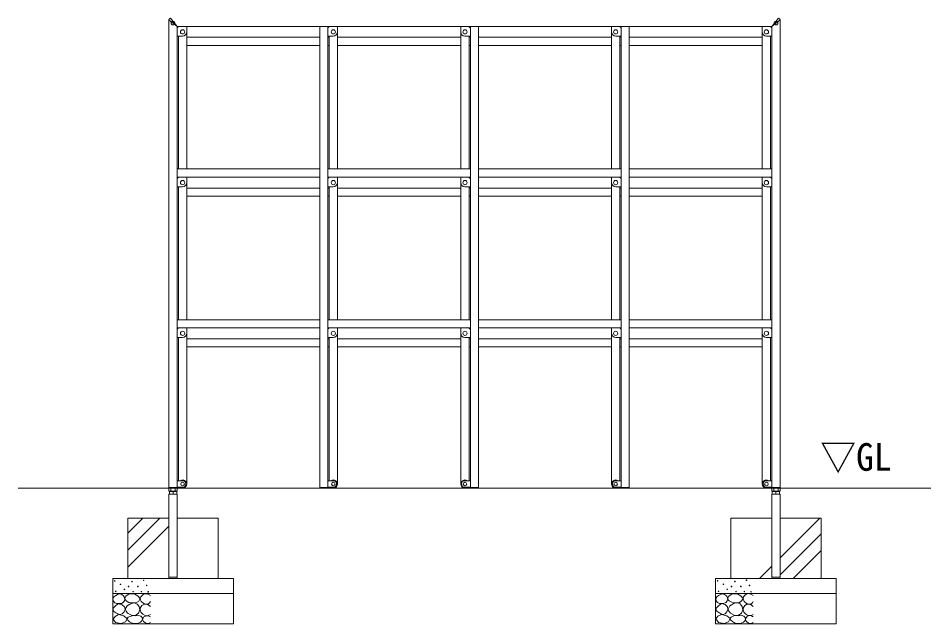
# Model space of a CAD drawing. Units: millimetres, scale not verified. Extents: x 0 to 420, y 0 to 297.
# Drawn here: x 141.1 to 201.6, y 67.4 to 107.6 of the extents above; entities that cross this region are included whole.
import ezdxf
from ezdxf.enums import TextEntityAlignment as Align

# ---------------------------------------------------------------- set-up
doc = ezdxf.new("R2010")
doc.units = ezdxf.units.MM
doc.header["$LTSCALE"] = 0.5
doc.header["$PDMODE"] = 32
doc.header["$PDSIZE"] = 0.25
doc.layers.add('LY_5', color=7, linetype='Continuous', lineweight=0)
doc.layers.add('LY_6', color=7, linetype='Continuous', lineweight=0)
doc.styles.add('ＭＳ ゴシック', font='')
doc.styles.get('ＭＳ ゴシック').set_extended_font_data('MS Gothic')

# ---------------------------------------------------------------- blocks, each defined once
blk = doc.blocks.new('-001-MS_2')
at = {"color": 7, "linetype": 'Continuous', "lineweight": 0}
for p, q in [((9.77, 93.38), (3.92, 89.34)), ((15.99, 96.86), (9.77, 93.38)), ((22.45, 99.4), (15.99, 96.86)), ((29.91, 96.94), (22.45, 99.4)), ((36.07, 92.11), (29.91, 96.94)), ((39.03, 87.18), (36.07, 92.11)), ((43.36, 91), (39.71, 84.09)), ((51.33, 96.79), (43.36, 91)), ((56.97, 98.88), (51.33, 96.79)), ((61.87, 99.49), (56.97, 98.88)), ((73.64, 97.86), (61.87, 99.49)), ((84.31, 91.65), (73.64, 97.86)), ((89.01, 86.31), (84.31, 91.65)), ((97.12, 94.25), (92.65, 88.94)), ((102.27, 97.95), (97.12, 94.25)), ((107.89, 99.64), (102.27, 97.95)), ((116.57, 98.15), (107.89, 99.64)), ((125, 93.3), (116.57, 98.15)), ((3.92, 89.34), (0.27, 83.88)), ((0.27, 83.88), (1.28, 76.29)), ((1.28, 76.29), (6.29, 69.94)), ((6.29, 69.94), (13.15, 67.35)), ((14.58, 63.66), (9.14, 59.48)), ((13.15, 67.35), (20.86, 67.08)), ((19.91, 66.45), (14.58, 63.66)), ((31.08, 63.24), (19.91, 66.45)), ((20.86, 67.08), (28.48, 67.69)), ((28.48, 67.69), (34.81, 70.25)), ((39.24, 55.99), (31.08, 63.24)), ((34.81, 70.25), (38.56, 75.54)), ((38.56, 75.54), (39.88, 81.98)), ((39.88, 81.98), (39.03, 87.18)), ((39.71, 84.09), (40.58, 80.12)), ((40.58, 80.12), (44.3, 75.71)), ((44.3, 75.71), (53.79, 70.93)), ((61.06, 67.6), (47.31, 59.54)), ((53.79, 70.93), (63.76, 69.49)), ((72.24, 68.87), (61.06, 67.6)), ((63.76, 69.49), (71.12, 69.32)), ((71.12, 69.32), (78.63, 70.84)), ((81.06, 65.44), (72.24, 68.87)), ((78.63, 70.84), (86.23, 75.46)), ((87.97, 57.29), (81.06, 65.44)), ((86.23, 75.46), (89.98, 81.65)), ((89.98, 81.65), (89.01, 86.31)), ((92.65, 88.94), (90.78, 82.21)), ((90.78, 82.21), (94.45, 73.44)), ((94.45, 73.44), (102.5, 67)), ((102.77, 63.87), (96.8, 60.03)), ((102.5, 67), (110.8, 64.62)), ((109.47, 65.1), (102.77, 63.87)), ((117.54, 62.64), (109.47, 65.1)), ((110.8, 64.62), (118.03, 65.73)), ((124.68, 57.18), (117.54, 62.64)), ((118.03, 65.73), (122.08, 69.11)), ((122.08, 69.11), (125, 73.65)), ((2.69, 52.66), (0.27, 45.85)), ((0.27, 45.85), (3.9, 41.03)), ((9.14, 59.48), (2.69, 52.66)), ((3.9, 41.03), (10.41, 36.67)), ((19.09, 30.52), (7.78, 24.5)), ((10.41, 36.67), (17.05, 32.38)), ((17.05, 32.38), (23.72, 30.33)), ((36.88, 25.89), (19.09, 30.52)), ((23.72, 30.33), (31.36, 32.78)), ((31.36, 32.78), (37.66, 39.2)), ((37.66, 39.2), (40.76, 47.48)), ((40.76, 47.48), (39.24, 55.99)), ((47.31, 59.54), (41.33, 48.68)), ((41.33, 48.68), (43.97, 41.48)), ((43.97, 41.48), (49.17, 35.16)), ((49.17, 35.16), (61.76, 28.31)), ((75.12, 27.32), (85.4, 34.78)), ((85.4, 34.78), (90.25, 46.52)), ((90.25, 46.52), (87.97, 57.29)), ((92.41, 54.25), (90.78, 47.04)), ((90.78, 47.04), (93.44, 38.43)), ((96.8, 60.03), (92.41, 54.25)), ((93.44, 38.43), (99.65, 31.51)), ((99.65, 31.51), (107.29, 27.64)), ((120.01, 28.2), (124.68, 30.88)), ((7.78, 24.5), (0.96, 15.68)), ((0.96, 15.68), (9.45, 4.41)), ((9.45, 4.41), (27.89, 0.3)), ((27.89, 0.3), (42.24, 6.41)), ((47.66, 16.78), (36.88, 25.89)), ((42.24, 6.41), (47.66, 16.78)), ((51.59, 21.5), (47.28, 16.1)), ((47.28, 16.1), (49.96, 11.42)), ((49.96, 11.42), (55.93, 6.91)), ((60.52, 25.56), (51.59, 21.5)), ((55.93, 6.91), (62.4, 3.07)), ((68.66, 27), (60.52, 25.56)), ((61.76, 28.31), (75.12, 27.32)), ((62.4, 3.07), (69.71, 0.69)), ((76.2, 26.37), (68.66, 27)), ((69.71, 0.69), (81.56, 0.93)), ((85.1, 27.83), (76.2, 26.37)), ((81.56, 0.93), (91.88, 5.02)), ((93.5, 25.29), (85.1, 27.83)), ((91.88, 5.02), (96.58, 9.83)), ((97.57, 20.71), (93.5, 25.29)), ((96.58, 9.83), (98.63, 15.56)), ((98.63, 15.56), (97.57, 20.71)), ((102.98, 22.43), (98.7, 15.67)), ((98.7, 15.67), (99.31, 12)), ((99.31, 12), (102.19, 7.75)), ((102.19, 7.75), (109.35, 2.28)), ((111.69, 26.76), (102.98, 22.43)), ((107.29, 27.64), (114.86, 26.76)), ((109.35, 2.28), (116.76, 0.46)), ((118.98, 25.96), (111.69, 26.76)), ((114.86, 26.76), (120.01, 28.2)), ((116.76, 0.46), (121.06, 1.51)), ((125, 22.64), (118.98, 25.96)), ((121.06, 1.51), (125, 3.63))]:
    blk.add_line(p, q, dxfattribs=at)
for centre in [(6.61, 142.18), (25.62, 130.77), (52.55, 123.48), (63.96, 139.96), (83.5, 123.55), (102.42, 144.09), (112.42, 127.06), (9.77, 107.32), (38.61, 113.98), (67.44, 106.37), (95.12, 106.52), (117.28, 105.98)]:
    blk.add_circle(centre, 1, dxfattribs=at)

msp = doc.modelspace()

# ---------------------------------------------------------------- linework, layer by layer
at = {"layer": 'LY_5'}
for p, q in [((151.0744, 76.4619), (151.0744, 107.4999)), ((191.6184, 76.4619), (191.6184, 107.4999)), ((151.6184, 76.4619), (151.6184, 107.0559)), ((191.0744, 107.0559), (151.6184, 107.0559)), ((151.6184, 106.9476), (151.6184, 106.4359)), ((151.7126, 107.05), (151.6243, 106.9617)), ((152.2384, 107.0559), (151.7267, 107.0559)), ((152.2584, 107.0359), (152.2584, 106.6959)), ((161.0744, 76.4159), (161.0744, 107.0559)), ((161.6184, 76.4159), (161.6184, 107.0559)), ((161.6184, 106.9476), (161.6184, 106.4359)), ((161.7126, 107.05), (161.6243, 106.9617)), ((162.2384, 107.0559), (161.7267, 107.0559)), ((162.2584, 107.0359), (162.2584, 106.6959)), ((170.4344, 107.0359), (170.4344, 106.6959)), ((170.4544, 107.0559), (170.9661, 107.0559)), ((170.9803, 107.05), (171.0686, 106.9617)), ((171.0744, 76.4159), (171.0744, 107.0559)), ((171.0744, 106.9476), (171.0744, 106.4359)), ((171.6184, 76.4159), (171.6184, 107.0559)), ((180.4344, 107.0359), (180.4344, 106.6959)), ((180.4544, 107.0559), (180.9661, 107.0559)), ((180.9803, 107.05), (181.0686, 106.9617)), ((181.0744, 76.4159), (181.0744, 107.0559)), ((181.0744, 106.9476), (181.0744, 106.4359)), ((181.6184, 76.4159), (181.6184, 107.0559)), ((190.4344, 107.0359), (190.4344, 106.6959)), ((190.4544, 107.0559), (190.9661, 107.0559)), ((190.9803, 107.05), (191.0686, 106.9617)), ((191.0744, 76.4619), (191.0744, 107.0559)), ((191.0744, 106.9476), (191.0744, 106.4359)), ((151.9784, 106.4159), (151.6384, 106.4159)), ((161.9784, 106.4159), (161.6384, 106.4159)), ((170.7144, 106.4159), (171.0544, 106.4159)), ((180.7144, 106.4159), (181.0544, 106.4159)), ((190.7144, 106.4159), (191.0544, 106.4159)), ((161.0744, 97.5999), (151.6184, 97.5999)), ((171.0744, 97.5999), (161.6184, 97.5999)), ((181.0744, 97.5999), (171.6184, 97.5999)), ((191.0744, 97.5999), (181.6184, 97.5999)), ((161.0744, 97.0559), (151.6184, 97.0559)), ((151.6184, 96.9476), (151.6184, 96.4359)), ((151.7126, 97.05), (151.6243, 96.9617)), ((152.2384, 97.0559), (151.7267, 97.0559)), ((152.2584, 97.0359), (152.2584, 96.6959)), ((171.0744, 97.0559), (161.6184, 97.0559)), ((161.6184, 96.9476), (161.6184, 96.4359)), ((161.7126, 97.05), (161.6243, 96.9617)), ((162.2384, 97.0559), (161.7267, 97.0559)), ((162.2584, 97.0359), (162.2584, 96.6959)), ((170.4344, 97.0359), (170.4344, 96.6959)), ((170.4544, 97.0559), (170.9661, 97.0559)), ((170.9803, 97.05), (171.0686, 96.9617)), ((171.0744, 96.9476), (171.0744, 96.4359)), ((181.0744, 97.0559), (171.6184, 97.0559)), ((180.4344, 97.0359), (180.4344, 96.6959)), ((180.4544, 97.0559), (180.9661, 97.0559)), ((180.9803, 97.05), (181.0686, 96.9617)), ((181.0744, 96.9476), (181.0744, 96.4359)), ((191.0744, 97.0559), (181.6184, 97.0559)), ((190.4344, 97.0359), (190.4344, 96.6959)), ((190.4544, 97.0559), (190.9661, 97.0559)), ((190.9803, 97.05), (191.0686, 96.9617)), ((191.0744, 96.9476), (191.0744, 96.4359)), ((151.9784, 96.4159), (151.6384, 96.4159)), ((161.9784, 96.4159), (161.6384, 96.4159)), ((170.7144, 96.4159), (171.0544, 96.4159)), ((180.7144, 96.4159), (181.0544, 96.4159)), ((190.7144, 96.4159), (191.0544, 96.4159)), ((161.0744, 87.5999), (151.6184, 87.5999)), ((171.0744, 87.5999), (161.6184, 87.5999)), ((181.0744, 87.5999), (171.6184, 87.5999)), ((191.0744, 87.5999), (181.6184, 87.5999)), ((161.0744, 87.0559), (151.6184, 87.0559)), ((151.6184, 86.9476), (151.6184, 86.4359)), ((151.7126, 87.05), (151.6243, 86.9617)), ((152.2384, 87.0559), (151.7267, 87.0559)), ((152.2584, 87.0359), (152.2584, 86.6959)), ((171.0744, 87.0559), (161.6184, 87.0559)), ((161.6184, 86.9476), (161.6184, 86.4359)), ((161.7126, 87.05), (161.6243, 86.9617)), ((162.2384, 87.0559), (161.7267, 87.0559)), ((162.2584, 87.0359), (162.2584, 86.6959)), ((170.4344, 87.0359), (170.4344, 86.6959)), ((170.4544, 87.0559), (170.9661, 87.0559)), ((170.9803, 87.05), (171.0686, 86.9617)), ((171.0744, 86.9476), (171.0744, 86.4359)), ((181.0744, 87.0559), (171.6184, 87.0559)), ((180.4344, 87.0359), (180.4344, 86.6959)), ((180.4544, 87.0559), (180.9661, 87.0559)), ((180.9803, 87.05), (181.0686, 86.9617)), ((181.0744, 86.9476), (181.0744, 86.4359)), ((191.0744, 87.0559), (181.6184, 87.0559)), ((190.4344, 87.0359), (190.4344, 86.6959)), ((190.4544, 87.0559), (190.9661, 87.0559)), ((190.9803, 87.05), (191.0686, 86.9617)), ((191.0744, 86.9476), (191.0744, 86.4359)), ((151.9784, 86.4159), (151.6384, 86.4159)), ((161.9784, 86.4159), (161.6384, 86.4159)), ((170.7144, 86.4159), (171.0544, 86.4159)), ((180.7144, 86.4159), (181.0544, 86.4159)), ((190.7144, 86.4159), (191.0544, 86.4159)), ((151.6184, 76.9159), (151.9784, 76.9159)), ((151.6184, 76.9159), (151.6184, 76.4759)), ((161.6184, 76.9159), (161.6184, 76.4759)), ((161.6184, 76.9159), (161.9784, 76.9159)), ((171.0744, 76.9159), (170.7144, 76.9159)), ((171.0744, 76.9159), (171.0744, 76.4759)), ((181.0744, 76.9159), (180.7144, 76.9159)), ((181.0744, 76.9159), (181.0744, 76.4759)), ((191.0744, 76.9159), (190.7144, 76.9159)), ((191.0744, 76.9159), (191.0744, 76.4759)), ((141.0744, 76.4239), (201.6184, 76.4239)), ((151.0693, 76.4619), (151.6236, 76.4619)), ((151.0693, 76.4619), (151.0693, 76.2291)), ((151.6184, 76.4619), (151.0744, 76.4619)), ((151.6184, 76.4759), (151.9784, 76.4759)), ((151.6236, 76.4619), (151.6236, 76.2291)), ((161.6184, 76.4159), (161.0744, 76.4159)), ((161.6184, 76.4759), (161.9784, 76.4759)), ((171.0744, 76.4759), (170.7144, 76.4759)), ((171.0744, 76.4159), (171.6184, 76.4159)), ((181.0744, 76.4759), (180.7144, 76.4759)), ((181.0744, 76.4159), (181.6184, 76.4159)), ((191.0744, 76.4759), (190.7144, 76.4759)), ((191.0693, 76.4619), (191.6236, 76.4619)), ((191.0693, 76.4619), (191.0693, 76.2291)), ((191.0744, 76.4619), (191.6184, 76.4619)), ((191.6236, 76.4619), (191.6236, 76.2291)), ((151.0693, 76.2291), (151.1164, 76.2019)), ((151.6184, 76.0199), (151.0744, 76.0199)), ((151.0744, 76.0199), (151.0744, 70.5239)), ((151.1064, 76.2199), (151.5864, 76.2199)), ((151.1064, 76.2199), (151.1064, 76.0299)), ((151.1064, 76.0299), (151.1164, 76.0199)), ((151.1164, 76.2019), (151.5764, 76.2019)), ((151.1164, 76.0199), (151.5764, 76.0199)), ((151.3464, 76.2199), (151.3464, 76.0471)), ((151.6236, 76.2291), (151.5764, 76.2019)), ((151.5864, 76.0299), (151.5764, 76.0199)), ((151.5864, 76.2199), (151.5864, 76.0299)), ((151.6184, 76.0199), (151.6184, 70.5239)), ((191.0693, 76.2291), (191.1164, 76.2019)), ((191.6184, 76.0199), (191.0744, 76.0199)), ((191.0744, 76.0199), (191.0744, 70.5239)), ((191.1064, 76.2199), (191.5864, 76.2199)), ((191.1064, 76.2199), (191.1064, 76.0299)), ((191.1064, 76.0299), (191.1164, 76.0199)), ((191.1164, 76.2019), (191.5764, 76.2019)), ((191.1164, 76.0199), (191.5764, 76.0199)), ((191.3464, 76.2199), (191.3464, 76.0471)), ((191.6236, 76.2291), (191.5764, 76.2019)), ((191.5864, 76.0299), (191.5764, 76.0199)), ((191.5864, 76.2199), (191.5864, 76.0299)), ((191.6184, 76.0199), (191.6184, 70.5239)), ((148.3464, 74.4239), (151.0744, 74.4239)), ((148.3464, 74.4239), (148.3464, 70.4239)), ((148.3464, 72.3007), (150.4695, 74.4239)), ((148.3464, 73.4233), (149.347, 74.4239)), ((148.3464, 71.1782), (151.0744, 73.9062)), ((151.6184, 74.4239), (154.3464, 74.4239)), ((154.3464, 74.4239), (154.3464, 70.4239)), ((188.3464, 74.4239), (191.0744, 74.4239)), ((188.3464, 74.4239), (188.3464, 70.4239)), ((191.6184, 74.4239), (194.3464, 74.4239)), ((191.6184, 71.794), (194.2483, 74.4239)), ((194.3464, 74.4239), (194.3464, 70.4239)), ((191.6184, 70.6715), (194.3464, 73.3995)), ((192.4934, 70.4239), (194.3464, 72.2769)), ((190.2483, 70.4239), (191.0744, 71.25)), ((147.3464, 70.4239), (155.3464, 70.4239)), ((147.3464, 70.4239), (147.3464, 67.4239)), ((151.0744, 70.5239), (151.6184, 70.5239)), ((154.3273, 70.4239), (154.3464, 70.443)), ((155.3464, 70.4239), (155.3464, 67.4239)), ((187.3464, 70.4239), (195.3464, 70.4239)), ((187.3464, 70.4239), (187.3464, 67.4279)), ((191.0744, 70.5239), (191.6184, 70.5239)), ((195.3464, 70.4239), (195.3464, 67.4279)), ((147.3464, 69.4239), (155.3464, 69.4239)), ((187.3464, 69.4239), (195.3464, 69.4239)), ((147.3464, 67.4239), (155.3464, 67.4239)), ((187.3464, 67.4279), (195.3464, 67.4279))]:
    msp.add_line(p, q, dxfattribs=at)
at = {"layer": 'LY_5', "color": 2, "lineweight": 18}
for p, q in [((151.6184, 107.0559), (151.0744, 107.4999)), ((151.1744, 107.5999), (151.6184, 107.0559)), ((191.5184, 107.5999), (191.0744, 107.0559)), ((191.0744, 107.0559), (191.6184, 107.4999)), ((152.2504, 97.5999), (152.2504, 106.6294)), ((162.2504, 97.5999), (162.2504, 106.6294)), ((170.4424, 97.5999), (170.4424, 106.6294)), ((180.4424, 97.5999), (180.4424, 106.6294)), ((190.4424, 97.5999), (190.4424, 106.6294)), ((151.7064, 97.5999), (151.7064, 106.4159)), ((161.7064, 97.5999), (161.7064, 106.4159)), ((170.9864, 97.5999), (170.9864, 106.4159)), ((180.9864, 97.5999), (180.9864, 106.4159)), ((190.9864, 97.5999), (190.9864, 106.4159)), ((151.7064, 87.5999), (151.7064, 96.4159)), ((152.2504, 87.5999), (152.2504, 96.6294)), ((161.7064, 87.5999), (161.7064, 96.4159)), ((162.2504, 87.5999), (162.2504, 96.6294)), ((170.4424, 87.5999), (170.4424, 96.6294)), ((170.9864, 87.5999), (170.9864, 96.4159)), ((180.4424, 87.5999), (180.4424, 96.6294)), ((180.9864, 87.5999), (180.9864, 96.4159)), ((190.4424, 87.5999), (190.4424, 96.6294)), ((190.9864, 87.5999), (190.9864, 96.4159)), ((152.2504, 76.6959), (152.2504, 86.6294)), ((162.2504, 76.6959), (162.2504, 86.6294)), ((170.4424, 76.6959), (170.4424, 86.6294)), ((180.4424, 76.6959), (180.4424, 86.6294)), ((190.4424, 76.6959), (190.4424, 86.6294)), ((151.7064, 76.9159), (151.7064, 86.4159)), ((161.7064, 76.9159), (161.7064, 86.4159)), ((170.9864, 76.9159), (170.9864, 86.4159)), ((180.9864, 76.9159), (180.9864, 86.4159)), ((190.9864, 76.9159), (190.9864, 86.4159)), ((151.2079, 76.4619), (151.2079, 76.2291)), ((151.485, 76.4619), (151.485, 76.2291)), ((161.6184, 76.4619), (161.0744, 76.4619)), ((171.0744, 76.4619), (171.6184, 76.4619)), ((181.0744, 76.4619), (181.6184, 76.4619)), ((191.2079, 76.4619), (191.2079, 76.2291)), ((191.485, 76.4619), (191.485, 76.2291)), ((151.6184, 70.5239), (151.0744, 70.5239)), ((151.0744, 70.5239), (151.0744, 70.4839)), ((151.5584, 70.4239), (151.1344, 70.4239)), ((151.6184, 70.5239), (151.6184, 70.4839)), ((191.6184, 70.5239), (191.0744, 70.5239)), ((191.0744, 70.5239), (191.0744, 70.4839)), ((191.5584, 70.4239), (191.1344, 70.4239)), ((191.6184, 70.5239), (191.6184, 70.4839))]:
    msp.add_line(p, q, dxfattribs=at)
at = {"layer": 'LY_5', "color": 4, "lineweight": 18}
for p, q in [((152.2504, 106.3359), (161.0744, 106.3359)), ((161.6184, 106.3359), (161.7064, 106.3359)), ((162.2504, 106.3359), (170.4424, 106.3359)), ((170.9864, 106.3359), (171.0744, 106.3359)), ((171.6184, 106.3359), (180.4424, 106.3359)), ((180.9864, 106.3359), (181.0744, 106.3359)), ((181.6184, 106.3359), (190.4424, 106.3359)), ((152.2504, 105.7919), (161.0744, 105.7919)), ((161.6184, 105.7919), (161.7064, 105.7919)), ((162.2504, 105.7919), (170.4424, 105.7919)), ((170.9864, 105.7919), (171.0744, 105.7919)), ((171.6184, 105.7919), (180.4424, 105.7919)), ((180.9864, 105.7919), (181.0744, 105.7919)), ((181.6184, 105.7919), (190.4424, 105.7919)), ((152.2504, 96.3359), (161.0744, 96.3359)), ((161.6184, 96.3359), (161.7064, 96.3359)), ((162.2504, 96.3359), (170.4424, 96.3359)), ((170.9864, 96.3359), (171.0744, 96.3359)), ((171.6184, 96.3359), (180.4424, 96.3359)), ((180.9864, 96.3359), (181.0744, 96.3359)), ((181.6184, 96.3359), (190.4424, 96.3359)), ((152.2504, 95.7919), (161.0744, 95.7919)), ((161.6184, 95.7919), (161.7064, 95.7919)), ((162.2504, 95.7919), (170.4424, 95.7919)), ((170.9864, 95.7919), (171.0744, 95.7919)), ((171.6184, 95.7919), (180.4424, 95.7919)), ((180.9864, 95.7919), (181.0744, 95.7919)), ((181.6184, 95.7919), (190.4424, 95.7919)), ((152.2504, 86.3359), (161.0744, 86.3359)), ((161.6184, 86.3359), (161.7064, 86.3359)), ((162.2504, 86.3359), (170.4424, 86.3359)), ((170.9864, 86.3359), (171.0744, 86.3359)), ((171.6184, 86.3359), (180.4424, 86.3359)), ((180.9864, 86.3359), (181.0744, 86.3359)), ((181.6184, 86.3359), (190.4424, 86.3359)), ((152.2504, 85.7919), (161.0744, 85.7919)), ((161.6184, 85.7919), (161.7064, 85.7919)), ((162.2504, 85.7919), (170.4424, 85.7919)), ((170.9864, 85.7919), (171.0744, 85.7919)), ((171.6184, 85.7919), (180.4424, 85.7919)), ((180.9864, 85.7919), (181.0744, 85.7919)), ((181.6184, 85.7919), (190.4424, 85.7919))]:
    msp.add_line(p, q, dxfattribs=at)
at = {"layer": 'LY_5'}
for centre, radius in [((151.9784, 106.6959), 0.14), ((161.9784, 106.6959), 0.14), ((170.7144, 106.6959), 0.14), ((180.7144, 106.6959), 0.14), ((190.7144, 106.6959), 0.14), ((151.9784, 96.6959), 0.14), ((161.9784, 96.6959), 0.14), ((170.7144, 96.6959), 0.14), ((180.7144, 96.6959), 0.14), ((190.7144, 96.6959), 0.14), ((151.9784, 86.6959), 0.14), ((161.9784, 86.6959), 0.14), ((170.7144, 86.6959), 0.14), ((180.7144, 86.6959), 0.14), ((190.7144, 86.6959), 0.14), ((151.9784, 76.6959), 0.12), ((161.9784, 76.6959), 0.12), ((170.7144, 76.6959), 0.12), ((180.7144, 76.6959), 0.12), ((190.7144, 76.6959), 0.12)]:
    msp.add_circle(centre, radius, dxfattribs=at)
for centre, radius, start, end in [((151.1744, 107.4999), 0.1, 90, 180), ((191.5184, 107.4999), 0.1, 0, 90), ((191.5184, 107.4999), 0.1, 0, 90), ((151.6384, 106.9476), 0.02, 135, 180), ((151.7267, 107.0359), 0.02, 90, 135), ((151.9784, 106.6959), 0.28, 270, 0), ((152.2384, 107.0359), 0.02, 0, 90), ((161.6384, 106.9476), 0.02, 135, 180), ((161.7267, 107.0359), 0.02, 90, 135), ((161.9784, 106.6959), 0.28, 270, 0), ((162.2384, 107.0359), 0.02, 0, 90), ((170.4544, 107.0359), 0.02, 90, 180), ((170.7144, 106.6959), 0.28, 180, 270), ((170.9661, 107.0359), 0.02, 45, 90), ((171.0544, 106.9476), 0.02, 0, 45), ((180.4544, 107.0359), 0.02, 90, 180), ((180.7144, 106.6959), 0.28, 180, 270), ((180.9661, 107.0359), 0.02, 45, 90), ((181.0544, 106.9476), 0.02, 0, 45), ((190.4544, 107.0359), 0.02, 90, 180), ((190.7144, 106.6959), 0.28, 180, 270), ((190.9661, 107.0359), 0.02, 45, 90), ((191.0544, 106.9476), 0.02, 0, 45), ((151.6384, 106.4359), 0.02, 180, 270), ((161.6384, 106.4359), 0.02, 180, 270), ((171.0544, 106.4359), 0.02, 270, 0), ((181.0544, 106.4359), 0.02, 270, 0), ((191.0544, 106.4359), 0.02, 270, 0), ((151.6384, 96.9476), 0.02, 135, 180), ((151.7267, 97.0359), 0.02, 90, 135), ((152.2384, 97.0359), 0.02, 0, 90), ((161.6384, 96.9476), 0.02, 135, 180), ((161.7267, 97.0359), 0.02, 90, 135), ((162.2384, 97.0359), 0.02, 0, 90), ((170.4544, 97.0359), 0.02, 90, 180), ((170.9661, 97.0359), 0.02, 45, 90), ((171.0544, 96.9476), 0.02, 0, 45), ((180.4544, 97.0359), 0.02, 90, 180), ((180.9661, 97.0359), 0.02, 45, 90), ((181.0544, 96.9476), 0.02, 0, 45), ((190.4544, 97.0359), 0.02, 90, 180), ((190.9661, 97.0359), 0.02, 45, 90), ((191.0544, 96.9476), 0.02, 0, 45), ((151.6384, 96.4359), 0.02, 180, 270), ((151.9784, 96.6959), 0.28, 270, 0), ((161.6384, 96.4359), 0.02, 180, 270), ((161.9784, 96.6959), 0.28, 270, 0), ((170.7144, 96.6959), 0.28, 180, 270), ((171.0544, 96.4359), 0.02, 270, 0), ((180.7144, 96.6959), 0.28, 180, 270), ((181.0544, 96.4359), 0.02, 270, 0), ((190.7144, 96.6959), 0.28, 180, 270), ((191.0544, 96.4359), 0.02, 270, 0), ((151.6384, 86.9476), 0.02, 135, 180), ((151.7267, 87.0359), 0.02, 90, 135), ((151.9784, 86.6959), 0.28, 270, 0), ((152.2384, 87.0359), 0.02, 0, 90), ((161.6384, 86.9476), 0.02, 135, 180), ((161.7267, 87.0359), 0.02, 90, 135), ((161.9784, 86.6959), 0.28, 270, 0), ((162.2384, 87.0359), 0.02, 0, 90), ((170.4544, 87.0359), 0.02, 90, 180), ((170.7144, 86.6959), 0.28, 180, 270), ((170.9661, 87.0359), 0.02, 45, 90), ((171.0544, 86.9476), 0.02, 0, 45), ((180.4544, 87.0359), 0.02, 90, 180), ((180.7144, 86.6959), 0.28, 180, 270), ((180.9661, 87.0359), 0.02, 45, 90), ((181.0544, 86.9476), 0.02, 0, 45), ((190.4544, 87.0359), 0.02, 90, 180), ((190.7144, 86.6959), 0.28, 180, 270), ((190.9661, 87.0359), 0.02, 45, 90), ((191.0544, 86.9476), 0.02, 0, 45), ((151.6384, 86.4359), 0.02, 180, 270), ((161.6384, 86.4359), 0.02, 180, 270), ((171.0544, 86.4359), 0.02, 270, 0), ((181.0544, 86.4359), 0.02, 270, 0), ((191.0544, 86.4359), 0.02, 270, 0), ((151.9784, 76.6959), 0.22, 270, 90), ((161.9784, 76.6959), 0.22, 270, 90), ((170.7144, 76.6959), 0.22, 90, 270), ((180.7144, 76.6959), 0.22, 90, 270), ((190.7144, 76.6959), 0.22, 90, 270), ((151.2264, 76.3722), 0.3466, 249.74443, 290.25541), ((151.4664, 76.3722), 0.3466, 249.74443, 290.25541), ((191.2264, 76.3722), 0.3466, 249.74443, 290.25541), ((191.4664, 76.3722), 0.3466, 249.74443, 290.25541)]:
    msp.add_arc(centre, radius, start, end, dxfattribs=at)
at = {"layer": 'LY_5', "color": 2, "lineweight": 18}
for centre, radius, start, end in [((151.9784, 76.6959), 0.272, 233.98186, 126.01957), ((161.9784, 76.6959), 0.272, 233.98186, 126.01957), ((170.7144, 76.6959), 0.272, 53.98043, 306.01814), ((180.7144, 76.6959), 0.272, 53.98043, 306.01814), ((190.7144, 76.6959), 0.272, 53.98089, 306.0186), ((151.1386, 76.3491), 0.1386, 240.00001, 299.99999), ((151.3464, 76.5683), 0.3664, 247.78075, 292.21925), ((151.5543, 76.3491), 0.1386, 240.00001, 299.99999), ((191.1386, 76.3491), 0.1386, 240.00001, 299.99999), ((191.3464, 76.5683), 0.3664, 247.78075, 292.21925), ((191.5543, 76.3491), 0.1386, 240.00001, 299.99999), ((151.1344, 70.4839), 0.06, 180, 270), ((151.5584, 70.4839), 0.06, 270, 0), ((191.1344, 70.4839), 0.06, 180, 270), ((191.5584, 70.4839), 0.06, 270, 0)]:
    msp.add_arc(centre, radius, start, end, dxfattribs=at)
at = {"layer": 'LY_6'}
for p in [(151.3464, 107.2779), (151.3464, 107.2779), (191.3464, 107.2779), (191.3464, 107.2779)]:
    msp.add_point(p, dxfattribs=at)

# ---------------------------------------------------------------- block references
at = {"layer": 'LY_5', "xscale": 0.02, "yscale": 0.02}
for p in [(147.3464, 67.4239), (187.3464, 67.4279)]:
    msp.add_blockref('-001-MS_2', p, dxfattribs=at)

# ---------------------------------------------------------------- texts
at = {"layer": 'LY_6', "style": 'ＭＳ ゴシック', "width": 0.95}
msp.add_text('▽GL', height=1.833, dxfattribs=at).set_placement((194.2867, 77.0239), align=Align.BOTTOM_LEFT)

doc.saveas('drawing.dxf')
